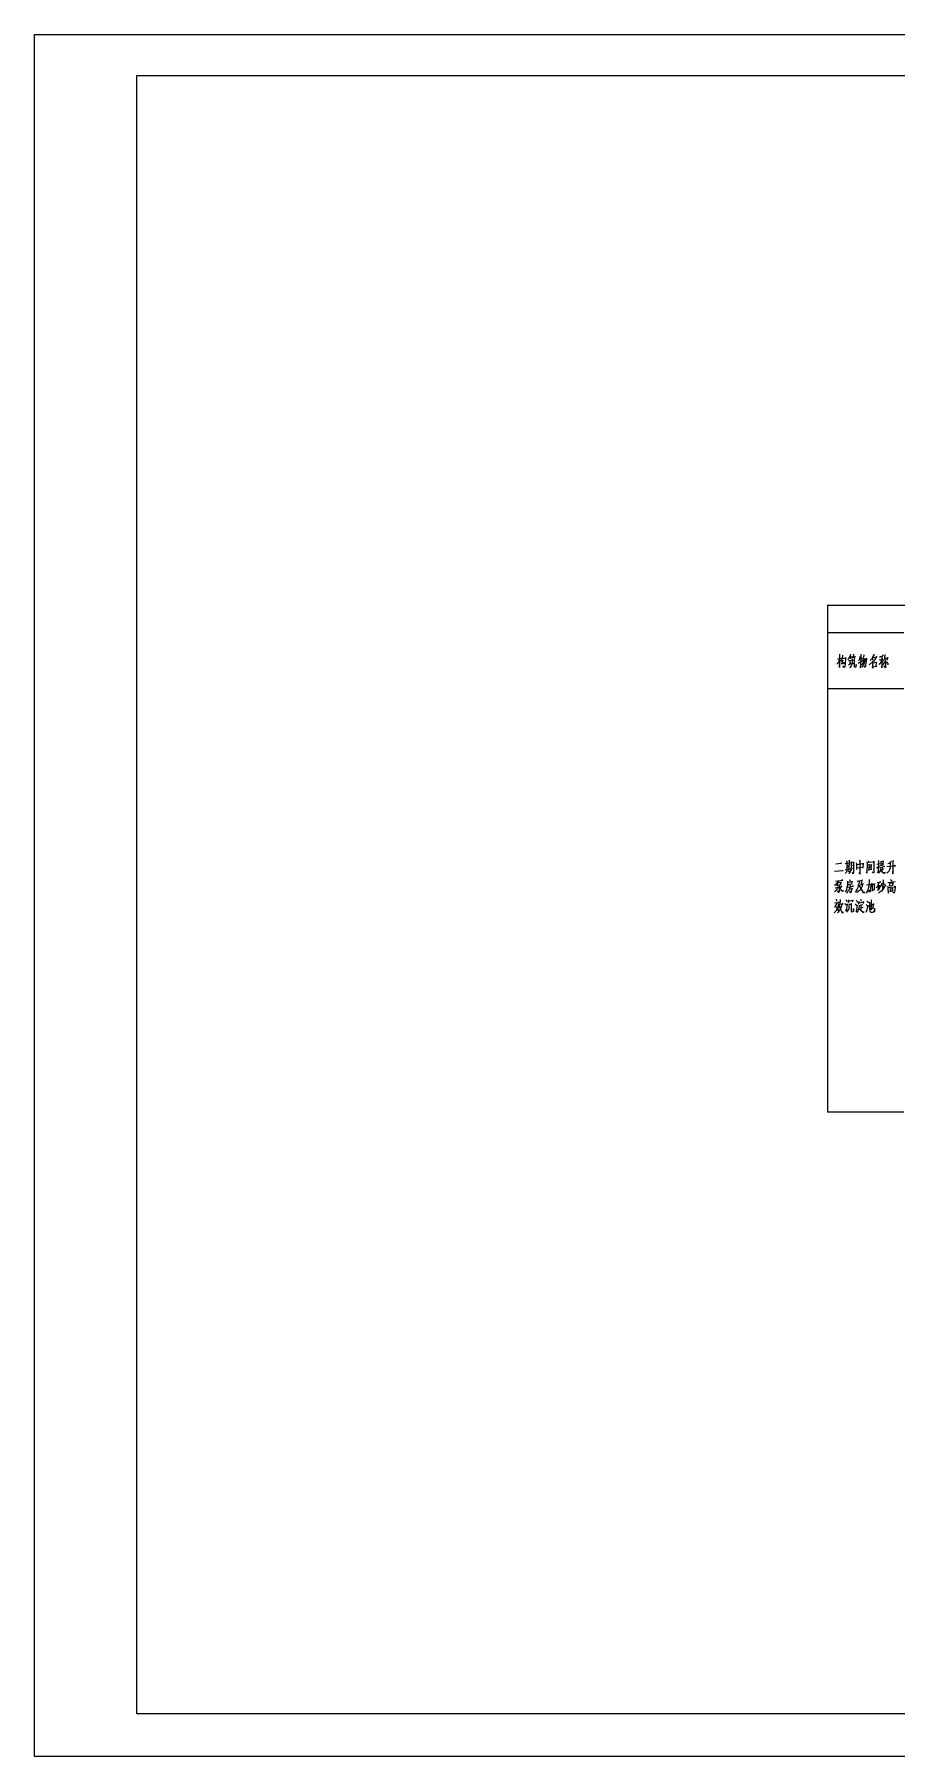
# Model space of a CAD drawing. Header units: millimetres. Extents: x 201 to 11482, y -7821 to 251.
# Drawn here: x 2485.2 to 2695.5, y -6996.3 to -6576.3 of the extents above; entities that cross this region are included whole.
import ezdxf

# ---------------------------------------------------------------- set-up
doc = ezdxf.new("R2010")
doc.units = ezdxf.units.MM
doc.layers.add('LINE_THIN', color=2, linetype='Continuous')

msp = doc.modelspace()

# ---------------------------------------------------------------- linework, layer by layer
for p, q in [((2510.169, -6985.796), (2510.169, -6586.252)), ((2510.169, -6586.252), (3072.273, -6586.252)), ((3072.273, -6985.796), (2510.169, -6985.796))]:
    msp.add_line(p, q)
at = {"color": 0, "lineweight": 18}
for points in [[(2678.707, -6715.42), (2678.707, -6722.214)], [(2678.707, -6715.42), (2732.301, -6715.42), (2751.796, -6715.42), (2771.29, -6715.42), (2820.122, -6715.42), (2829.901, -6715.42), (2839.68, -6715.42), (2849.395, -6715.42), (2859.174, -6715.42), (2868.953, -6715.42), (2898.671, -6715.42)], [(2678.707, -6722.214), (2678.707, -6839.054)], [(2697.313, -6722.214), (2678.707, -6722.214)], [(2681.12, -6728.501), (2682.009, -6728.374)], [(2681.628, -6727.421), (2681.628, -6727.548), (2681.628, -6730.66), (2681.628, -6730.469), (2681.628, -6730.025)], [(2682.327, -6727.675), (2682.327, -6727.929), (2682.263, -6728.374), (2682.136, -6728.691), (2682.073, -6728.945), (2682.009, -6729.199)], [(2682.263, -6728.437), (2682.327, -6728.437), (2683.152, -6728.31), (2683.089, -6728.183), (2683.089, -6728.374), (2683.089, -6728.437), (2683.025, -6729.58), (2683.025, -6729.644), (2682.962, -6729.961), (2682.898, -6730.342), (2682.835, -6730.533), (2682.771, -6730.66), (2682.454, -6730.215), (2682.835, -6730.596), (2682.898, -6730.469)], [(2684.295, -6727.421), (2684.295, -6727.548), (2683.978, -6728.183), (2683.851, -6728.437), (2683.724, -6728.564), (2683.66, -6728.755)], [(2684.041, -6728.056), (2684.676, -6727.993)], [(2684.232, -6728.056), (2684.295, -6728.31), (2684.295, -6728.437), (2684.295, -6728.564)], [(2685.121, -6727.421), (2685.057, -6727.548), (2684.93, -6727.929), (2684.803, -6728.247), (2684.676, -6728.437)], [(2684.93, -6728.056), (2685.565, -6727.993)], [(2685.121, -6728.056), (2685.184, -6728.374), (2685.248, -6728.501)], [(2686.581, -6727.929), (2686.581, -6728.056), (2686.454, -6728.437), (2686.391, -6728.755), (2686.264, -6729.072)], [(2686.835, -6727.421), (2686.835, -6727.548), (2686.772, -6730.723), (2686.772, -6730.469), (2686.772, -6730.279)], [(2687.47, -6727.485), (2687.534, -6727.675), (2687.534, -6727.612), (2687.343, -6728.437), (2687.28, -6728.755), (2687.216, -6728.945), (2687.089, -6729.136)], [(2687.343, -6728.564), (2688.232, -6728.437), (2688.232, -6728.374), (2688.169, -6728.501), (2688.105, -6729.199), (2688.042, -6729.644), (2687.978, -6729.961), (2687.915, -6730.279), (2687.851, -6730.533), (2687.788, -6730.596), (2687.597, -6730.215), (2687.788, -6730.533), (2687.851, -6730.469)], [(2689.756, -6728.183), (2689.82, -6728.247), (2690.709, -6728.056), (2690.645, -6727.993), (2690.518, -6728.247), (2690.328, -6728.564), (2690.137, -6728.818), (2689.947, -6729.072), (2689.693, -6729.263), (2689.502, -6729.517), (2689.185, -6729.707), (2689.121, -6729.771), (2688.994, -6729.834), (2688.867, -6729.961)], [(2690.01, -6727.358), (2690.01, -6727.548), (2689.756, -6727.993), (2689.629, -6728.247), (2689.502, -6728.501), (2689.248, -6728.755), (2689.058, -6728.945)], [(2692.169, -6727.548), (2692.169, -6727.675), (2691.915, -6727.929), (2691.598, -6728.056), (2691.344, -6728.183)], [(2691.915, -6727.993), (2691.915, -6730.088), (2691.915, -6730.723), (2691.915, -6730.596), (2691.915, -6730.342)], [(2692.677, -6727.485), (2692.677, -6727.612), (2692.55, -6728.183), (2692.55, -6728.564), (2692.36, -6729.009)], [(2692.55, -6728.437), (2693.439, -6728.247), (2693.376, -6728.247), (2693.185, -6728.818)], [(2681.628, -6728.564), (2681.438, -6729.072), (2681.311, -6729.39), (2681.184, -6729.644), (2680.993, -6729.834)], [(2681.692, -6728.818), (2681.882, -6729.072)], [(2682.454, -6728.818), (2682.39, -6728.945), (2682.2, -6729.453), (2682.136, -6729.771), (2682.073, -6729.771), (2682.644, -6729.58)], [(2682.517, -6729.326), (2682.708, -6729.644), (2682.708, -6729.834)], [(2683.787, -6728.945), (2684.422, -6728.818)], [(2683.787, -6729.961), (2684.486, -6729.58)], [(2684.676, -6728.628), (2684.676, -6728.882), (2684.74, -6729.199), (2684.676, -6729.58), (2684.613, -6729.834), (2684.549, -6730.088), (2684.422, -6730.279), (2684.295, -6730.469), (2684.168, -6730.66), (2684.168, -6730.723)], [(2684.168, -6728.882), (2684.168, -6729.771)], [(2684.74, -6728.818), (2685.248, -6728.755), (2685.184, -6728.691), (2685.184, -6728.818), (2685.184, -6730.152), (2685.184, -6730.342), (2685.184, -6730.469), (2685.311, -6730.469), (2685.375, -6730.469), (2685.629, -6730.469), (2685.692, -6730.469), (2685.692, -6729.898), (2685.629, -6730.469)], [(2684.74, -6729.39), (2684.93, -6729.707), (2684.994, -6729.771)], [(2686.2, -6729.58), (2687.089, -6729.072)], [(2686.454, -6728.564), (2687.153, -6728.437), (2687.089, -6728.437), (2686.962, -6728.501)], [(2687.851, -6728.564), (2687.851, -6728.691), (2687.724, -6729.263), (2687.724, -6729.326), (2687.597, -6729.644), (2687.47, -6729.961), (2687.343, -6730.152), (2687.216, -6730.342), (2687.026, -6730.596)], [(2687.534, -6728.628), (2687.534, -6728.755), (2687.407, -6729.199), (2687.343, -6729.453), (2687.216, -6729.707), (2687.089, -6729.898), (2687.026, -6729.961)], [(2689.502, -6728.501), (2689.566, -6728.501), (2689.756, -6728.755), (2689.82, -6728.882), (2689.756, -6728.691)], [(2689.629, -6729.453), (2689.629, -6729.58), (2689.693, -6730.215), (2689.756, -6730.279), (2689.756, -6730.787), (2689.693, -6730.596), (2689.693, -6730.469), (2690.709, -6730.342), (2690.645, -6730.342), (2690.582, -6730.342), (2690.645, -6729.326), (2690.709, -6729.39), (2690.645, -6729.453), (2689.693, -6729.58)], [(2691.915, -6728.691), (2691.788, -6729.009), (2691.661, -6729.326), (2691.534, -6729.58), (2691.407, -6729.771), (2691.28, -6729.961)], [(2691.344, -6728.755), (2692.296, -6728.501)], [(2691.915, -6728.818), (2692.169, -6729.072), (2692.233, -6729.199)], [(2692.55, -6729.199), (2692.55, -6729.326), (2692.296, -6729.834), (2692.106, -6730.152)], [(2692.741, -6728.628), (2692.868, -6728.755), (2692.804, -6728.755), (2692.804, -6730.152), (2692.804, -6730.533), (2692.804, -6730.723), (2692.487, -6730.279), (2692.804, -6730.66)], [(2693.058, -6729.263), (2693.439, -6729.707), (2693.439, -6729.961)], [(2697.313, -6735.867), (2678.707, -6735.867)], [(2680.676, -6778.539), (2682.136, -6778.348), (2682.009, -6778.348), (2681.882, -6778.412)], [(2683.025, -6778.475), (2684.232, -6778.285)], [(2683.343, -6777.777), (2683.406, -6777.904), (2683.406, -6779.936)], [(2683.914, -6777.586), (2683.978, -6777.777), (2683.914, -6779.809)], [(2684.422, -6777.967), (2684.422, -6778.285), (2684.422, -6778.856), (2684.422, -6779.491), (2684.422, -6779.936), (2684.295, -6780.317), (2684.168, -6780.571), (2683.914, -6781.015)], [(2684.422, -6778.285), (2685.057, -6778.158), (2684.994, -6778.031), (2684.994, -6778.92), (2684.994, -6778.92), (2684.994, -6780.19), (2684.994, -6780.634), (2684.93, -6780.888), (2684.93, -6780.952), (2684.676, -6780.634), (2684.93, -6780.825)], [(2685.692, -6778.285), (2685.756, -6778.602), (2685.756, -6779.555), (2685.756, -6779.872)], [(2685.756, -6778.666), (2687.407, -6778.412), (2687.343, -6778.348), (2687.28, -6779.428), (2687.343, -6779.428), (2685.756, -6779.555)], [(2686.454, -6777.586), (2686.581, -6777.777), (2686.581, -6777.713), (2686.581, -6781.015), (2686.518, -6780.825), (2686.518, -6780.634)], [(2688.232, -6778.158), (2688.359, -6778.285), (2688.359, -6778.285), (2688.296, -6780.825), (2688.232, -6780.634), (2688.296, -6780.444)], [(2688.486, -6777.713), (2688.677, -6778.031), (2688.677, -6778.285)], [(2688.74, -6778.602), (2688.74, -6778.666), (2688.804, -6778.856), (2688.804, -6779.936), (2688.804, -6780.126), (2688.804, -6779.999), (2688.804, -6779.936), (2689.502, -6779.809), (2689.375, -6779.809), (2689.439, -6778.666), (2689.502, -6778.793), (2688.804, -6778.856)], [(2688.867, -6778.094), (2689.947, -6778.031), (2689.947, -6777.904), (2690.01, -6777.967), (2689.947, -6778.031), (2689.947, -6780.444), (2689.947, -6780.634), (2689.883, -6780.825), (2689.883, -6780.825), (2689.566, -6780.507), (2689.883, -6780.825)], [(2691.407, -6778.539), (2690.709, -6778.666)], [(2691.026, -6777.713), (2691.153, -6777.777), (2691.09, -6777.777), (2691.026, -6780.571), (2691.026, -6780.761), (2691.026, -6780.698), (2690.836, -6780.507), (2691.026, -6780.698)], [(2691.661, -6777.84), (2691.725, -6778.031), (2691.725, -6778.539), (2691.725, -6779.047), (2691.661, -6778.92), (2692.36, -6778.793), (2692.296, -6778.793), (2692.36, -6777.84), (2692.423, -6777.904), (2691.661, -6778.031)], [(2691.725, -6778.475), (2692.106, -6778.412)], [(2694.011, -6778.348), (2693.947, -6778.983), (2693.947, -6779.364), (2693.884, -6779.682), (2693.82, -6779.936), (2693.693, -6780.253), (2693.503, -6780.507), (2693.376, -6780.634), (2693.185, -6780.825)], [(2694.328, -6777.967), (2694.011, -6778.221), (2693.693, -6778.412), (2693.376, -6778.539)], [(2694.582, -6777.65), (2694.709, -6777.777), (2694.646, -6777.713), (2694.646, -6780.952), (2694.582, -6780.698), (2694.646, -6780.317)], [(2680.358, -6780.317), (2682.517, -6780.19)], [(2681.247, -6782.73), (2681.247, -6782.857), (2680.866, -6783.301), (2680.612, -6783.619), (2680.422, -6783.746), (2680.358, -6783.809)], [(2680.612, -6782.73), (2682.39, -6782.476), (2682.263, -6782.476), (2682.073, -6782.539)], [(2681.057, -6783.111), (2681.057, -6783.873), (2681.057, -6783.746), (2682.009, -6783.555), (2681.882, -6783.555), (2682.009, -6782.984), (2682.009, -6783.111), (2681.057, -6783.238)], [(2682.263, -6780.19), (2682.39, -6780.19), (2682.517, -6780.19)], [(2682.962, -6779.999), (2684.232, -6779.809), (2684.168, -6779.745), (2684.041, -6779.809)], [(2683.406, -6780.19), (2683.406, -6780.317), (2683.279, -6780.571), (2683.152, -6780.761), (2682.962, -6780.888)], [(2683.533, -6782.73), (2683.597, -6782.984), (2683.533, -6783.428), (2683.533, -6783.809), (2683.406, -6784.19), (2683.343, -6784.508), (2683.279, -6784.889), (2683.152, -6785.143), (2682.962, -6785.46)], [(2683.406, -6778.92), (2683.787, -6778.856)], [(2683.406, -6779.428), (2683.787, -6779.301)], [(2683.597, -6782.984), (2684.676, -6782.857), (2684.676, -6782.793), (2684.549, -6783.428), (2684.676, -6783.428), (2683.533, -6783.619)], [(2683.787, -6780.063), (2683.978, -6780.444), (2683.978, -6780.571), (2683.914, -6780.317)], [(2684.041, -6782.349), (2684.168, -6782.539), (2684.168, -6782.603), (2684.168, -6782.793)], [(2684.422, -6779.682), (2684.486, -6779.682), (2684.803, -6779.555)], [(2684.486, -6778.92), (2684.803, -6778.856)], [(2686.391, -6782.793), (2686.391, -6782.92), (2686.327, -6783.428), (2686.2, -6783.746), (2686.2, -6784), (2686.073, -6784.317), (2685.946, -6784.635), (2685.819, -6784.889), (2685.692, -6785.143), (2685.502, -6785.397), (2685.438, -6785.524)], [(2685.883, -6782.73), (2687.216, -6782.539), (2687.153, -6782.476), (2687.089, -6782.603), (2686.962, -6783.111), (2686.835, -6783.619), (2686.772, -6783.619), (2686.835, -6783.619), (2687.407, -6783.492), (2687.343, -6783.365), (2687.216, -6783.682), (2687.153, -6784), (2687.089, -6784.127), (2686.962, -6784.317), (2686.835, -6784.571), (2686.708, -6784.762), (2686.518, -6785.016), (2686.391, -6785.143), (2686.2, -6785.27), (2686.01, -6785.46), (2685.819, -6785.587)], [(2688.867, -6782.349), (2688.867, -6782.539), (2688.867, -6782.984), (2688.804, -6783.492), (2688.804, -6783.555), (2688.74, -6784), (2688.613, -6784.508), (2688.486, -6784.889), (2688.359, -6785.27), (2688.169, -6785.524), (2688.042, -6785.651)], [(2688.804, -6779.428), (2689.248, -6779.301), (2689.121, -6779.301)], [(2691.217, -6782.984), (2691.217, -6783.111), (2691.026, -6783.555), (2690.899, -6783.873), (2690.772, -6784.127), (2690.582, -6784.381)], [(2690.645, -6779.491), (2691.407, -6779.047)], [(2690.772, -6783.047), (2691.725, -6782.92), (2691.661, -6782.92), (2691.471, -6782.984)], [(2691.598, -6779.682), (2691.661, -6779.745), (2691.534, -6779.999), (2691.471, -6780.317), (2691.407, -6780.507), (2691.28, -6780.698), (2691.217, -6780.825)], [(2691.407, -6779.428), (2692.614, -6779.174), (2692.55, -6779.174), (2692.36, -6779.237)], [(2691.534, -6780.063), (2692.423, -6780.825), (2692.804, -6780.698), (2692.423, -6780.761), (2692.296, -6780.698)], [(2691.979, -6779.301), (2691.915, -6780.317)], [(2691.979, -6779.809), (2692.423, -6779.745)], [(2692.169, -6782.349), (2692.233, -6782.539), (2692.233, -6782.476), (2692.169, -6784.508), (2692.169, -6784.317), (2692.169, -6783.873)], [(2693.185, -6779.174), (2695.281, -6778.983), (2695.217, -6778.92), (2694.963, -6779.047)], [(2693.376, -6783.111), (2695.154, -6782.857)], [(2694.074, -6782.349), (2694.265, -6782.539), (2694.328, -6782.73)], [(2680.549, -6784.381), (2681.311, -6784.19), (2681.247, -6784.127), (2681.12, -6784.381), (2680.993, -6784.698), (2680.866, -6784.952), (2680.612, -6785.143), (2680.485, -6785.27), (2680.358, -6785.397)], [(2681.057, -6787.746), (2680.993, -6787.556), (2680.866, -6787.175)], [(2681.438, -6783.746), (2681.501, -6783.873), (2681.501, -6785.206), (2681.438, -6785.397), (2681.438, -6785.524), (2681.12, -6785.079), (2681.438, -6785.524)], [(2681.501, -6784), (2682.136, -6785.143), (2682.581, -6785.143), (2682.136, -6785.079), (2682.009, -6784.889)], [(2682.136, -6783.873), (2682.073, -6784), (2681.755, -6784.381)], [(2684.105, -6784.254), (2684.105, -6784.317), (2683.978, -6784.762), (2683.851, -6785.016), (2683.66, -6785.206), (2683.533, -6785.397), (2683.406, -6785.587), (2683.279, -6785.651)], [(2683.66, -6784.19), (2685.057, -6784), (2684.93, -6784), (2684.74, -6784)], [(2684.041, -6784.635), (2684.168, -6784.635), (2684.74, -6784.508), (2684.676, -6784.444), (2684.613, -6784.698), (2684.486, -6785.143), (2684.422, -6785.397), (2684.359, -6785.524), (2684.295, -6785.651), (2684.105, -6785.27), (2684.295, -6785.587)], [(2684.105, -6783.619), (2684.232, -6783.873), (2684.232, -6784.063)], [(2686.327, -6783.746), (2687.343, -6785.524), (2687.788, -6785.524), (2687.407, -6785.46), (2687.343, -6785.397), (2687.216, -6785.206)], [(2686.708, -6787.175), (2686.835, -6787.429), (2686.899, -6787.556)], [(2688.232, -6783.682), (2689.248, -6783.492), (2689.312, -6783.492), (2689.248, -6783.428), (2689.248, -6783.809), (2689.185, -6784.381), (2689.121, -6784.889), (2689.058, -6785.27), (2688.994, -6785.46), (2688.867, -6785.333), (2688.804, -6785.143), (2688.74, -6785.016), (2688.994, -6785.397), (2688.994, -6785.27)], [(2689.502, -6783.238), (2689.566, -6783.555), (2689.566, -6784.571), (2689.629, -6785.206), (2689.566, -6784.952), (2689.629, -6784.889), (2690.201, -6784.762), (2690.137, -6784.825), (2690.137, -6783.365), (2690.201, -6783.492), (2690.137, -6783.492), (2689.566, -6783.619)], [(2690.963, -6783.746), (2691.026, -6784), (2691.026, -6785.016), (2691.026, -6784.698), (2691.407, -6784.635), (2691.344, -6784.635), (2691.407, -6783.746), (2691.471, -6783.873), (2691.026, -6784)], [(2692.614, -6784), (2692.55, -6784.19), (2692.487, -6784.254), (2692.296, -6784.635), (2692.106, -6784.889), (2691.915, -6785.079), (2691.661, -6785.27), (2691.534, -6785.397), (2691.344, -6785.524), (2691.153, -6785.651)], [(2691.915, -6783.238), (2691.915, -6783.365), (2691.788, -6783.746), (2691.598, -6784.127), (2691.534, -6784.254)], [(2692.487, -6783.365), (2692.677, -6783.682), (2692.804, -6783.746), (2692.804, -6784), (2692.741, -6783.746)], [(2693.439, -6784.317), (2694.265, -6784.254), (2695.09, -6784.127), (2695.09, -6784), (2695.217, -6784), (2695.154, -6784.127), (2695.09, -6785.016), (2695.027, -6785.333), (2694.963, -6785.587), (2694.963, -6785.714), (2694.646, -6785.397)], [(2693.503, -6785.46), (2693.503, -6785.587), (2693.566, -6785.714), (2693.503, -6784.635), (2693.503, -6784.317), (2693.439, -6784.063)], [(2693.757, -6783.238), (2693.82, -6783.428), (2693.82, -6784), (2693.82, -6783.873), (2694.709, -6783.746), (2694.646, -6783.746), (2694.709, -6783.174), (2694.709, -6783.238), (2693.82, -6783.365)], [(2693.947, -6784.508), (2693.947, -6784.698), (2693.947, -6785.333), (2693.947, -6785.143), (2693.947, -6785.143), (2694.646, -6785.079), (2694.582, -6785.079), (2694.582, -6784.508), (2694.646, -6784.508), (2694.582, -6784.571), (2693.947, -6784.698)], [(2681.247, -6788.572), (2681.247, -6788.826), (2681.12, -6789.207), (2680.866, -6789.715), (2680.676, -6790.096), (2680.485, -6790.286), (2680.295, -6790.477)], [(2680.358, -6788.064), (2681.565, -6787.937), (2681.501, -6787.873), (2681.311, -6787.937)], [(2680.866, -6788.191), (2680.866, -6788.318), (2680.549, -6788.889), (2680.358, -6789.207)], [(2680.739, -6788.953), (2680.993, -6789.207), (2681.184, -6789.524), (2681.247, -6789.778), (2681.311, -6789.969), (2681.247, -6789.715)], [(2682.073, -6788.381), (2682.073, -6788.699), (2682.009, -6789.08), (2681.882, -6789.461), (2681.692, -6789.842), (2681.438, -6790.096), (2681.247, -6790.35), (2681.12, -6790.477)], [(2681.184, -6788.191), (2681.311, -6788.381), (2681.374, -6788.572), (2681.438, -6788.762)], [(2681.438, -6789.27), (2681.628, -6788.826), (2681.692, -6788.508), (2681.755, -6788.127), (2681.819, -6787.81), (2681.882, -6787.429), (2681.882, -6787.238)], [(2681.628, -6788.889), (2682.2, -6790.413), (2682.581, -6790.413), (2682.263, -6790.35), (2682.136, -6790.159)], [(2681.755, -6788.381), (2682.517, -6788.254), (2682.454, -6788.191), (2682.263, -6788.318)], [(2682.898, -6788.191), (2683.152, -6788.381), (2683.152, -6788.445), (2683.216, -6788.572)], [(2683.025, -6789.778), (2683.279, -6790.096), (2683.533, -6788.318)], [(2683.152, -6787.302), (2683.279, -6787.492), (2683.406, -6787.556), (2683.406, -6787.81)], [(2683.914, -6788.191), (2683.978, -6788.445), (2683.914, -6788.762), (2683.914, -6789.08), (2683.914, -6789.334), (2683.851, -6789.588), (2683.724, -6789.778), (2683.597, -6790.032), (2683.47, -6790.223), (2683.406, -6790.35)], [(2683.787, -6787.302), (2683.787, -6787.492), (2683.787, -6787.746), (2683.787, -6787.873), (2683.724, -6788.064)], [(2683.787, -6787.619), (2684.93, -6787.429), (2684.93, -6787.365), (2684.676, -6787.873)], [(2683.978, -6788.445), (2684.549, -6788.318), (2684.422, -6788.191), (2684.422, -6788.699), (2684.422, -6789.842), (2684.422, -6789.969), (2684.422, -6790.096), (2684.486, -6790.159), (2684.549, -6790.159), (2684.803, -6790.223), (2684.93, -6790.159), (2685.057, -6790.096), (2685.057, -6789.461), (2685.057, -6790.159)], [(2685.438, -6788.318), (2685.629, -6788.508), (2685.756, -6788.572), (2685.819, -6788.699)], [(2685.565, -6789.905), (2685.756, -6790.223), (2686.01, -6788.572)], [(2685.692, -6787.492), (2685.946, -6787.683), (2686.01, -6787.81), (2686.01, -6787.937)], [(2686.391, -6788.953), (2686.327, -6789.334), (2686.2, -6789.715), (2686.073, -6790.096), (2685.946, -6790.477)], [(2686.327, -6787.746), (2686.327, -6788), (2686.264, -6788.191), (2686.2, -6788.445)], [(2686.327, -6788), (2687.47, -6787.81), (2687.47, -6787.683), (2687.343, -6788.191)], [(2686.327, -6789.461), (2687.343, -6790.35), (2687.661, -6790.35), (2687.343, -6790.35), (2687.216, -6790.223)], [(2686.391, -6788.699), (2687.28, -6788.445)], [(2686.835, -6788.699), (2686.835, -6789.842)], [(2686.835, -6789.207), (2687.343, -6789.08)], [(2688.105, -6788.445), (2688.296, -6788.572), (2688.359, -6788.699), (2688.359, -6788.826)], [(2688.105, -6789.969), (2688.232, -6790.35), (2688.613, -6788.572)], [(2688.296, -6787.556), (2688.423, -6787.683), (2688.55, -6787.81), (2688.613, -6788)], [(2688.677, -6788.953), (2689.947, -6788.318), (2689.883, -6788.254), (2689.82, -6788.826), (2689.756, -6789.08), (2689.756, -6789.334), (2689.693, -6789.461), (2689.502, -6789.27), (2689.693, -6789.461), (2689.756, -6789.334)], [(2688.867, -6787.81), (2688.931, -6788), (2688.931, -6789.651), (2688.994, -6789.969), (2688.994, -6790.096), (2689.058, -6790.159), (2689.121, -6790.223), (2689.375, -6790.286), (2689.629, -6790.286), (2689.883, -6790.223), (2690.074, -6790.223), (2690.137, -6790.159), (2690.137, -6789.334), (2690.137, -6790.223)], [(2689.375, -6787.302), (2689.375, -6787.429), (2689.375, -6789.715), (2689.312, -6789.588), (2689.375, -6789.334)], [(2697.313, -6839.054), (2678.707, -6839.054)]]:
    msp.add_lwpolyline(points, dxfattribs=at)
at = {"layer": 'LINE_THIN'}
for p, q in [((2485.169, -6996.252), (2485.169, -6576.252)), ((2485.169, -6576.252), (3082.477, -6576.252)), ((3082.477, -6996.252), (2485.169, -6996.252))]:
    msp.add_line(p, q, dxfattribs=at)

doc.saveas('drawing.dxf')
